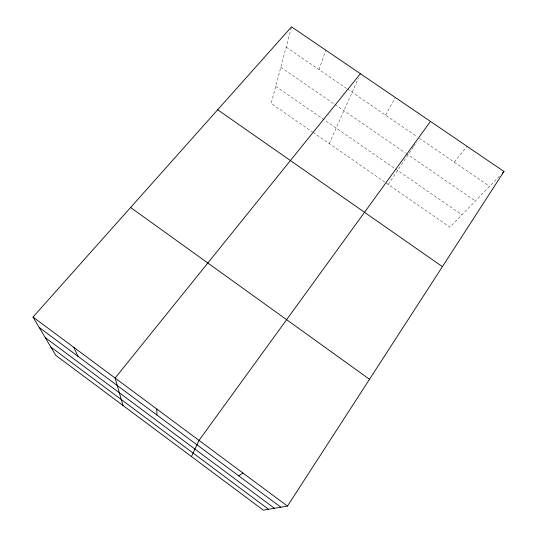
<?xml version="1.0" encoding="UTF-8"?>
<svg xmlns="http://www.w3.org/2000/svg" width="537" height="537" viewBox="0 0 537 537"><rect width="100%" height="100%" fill="white"/><g stroke="black" fill="none" stroke-linecap="round" stroke-linejoin="round"><path stroke-width="0.4" stroke-dasharray="2.69 2.01" d="M291.343 27.629L271.172 103.399L312.306 131.887M318.998 69.615L325.818 50.183M329.255 143.627L358.407 78.174M385.539 115.126L395.272 97.465M388.224 184.46L413.215 147.165M413.685 146.473L416.464 142.325M454.268 162.134L467.056 146.339M499.383 176.223L449.919 227.185L385.472 182.553M286.147 47.149L346.607 88.498M347.298 88.967L417.182 136.767M419.243 138.177L489.603 186.299M280.784 67.293L334.283 104.044M334.974 104.52L405.381 152.891M406.066 153.36L475.366 200.972M275.709 86.35L394.87 168.564M395.554 169.034L461.921 214.82M312.984 132.357L384.781 182.077"/><path stroke-width="0.81" d="M191.474 456.564L199.032 440.4L430.466 121.429M287.463 506.102L503.988 171.484L291.551 26.85L33.012 317.045L55.761 355.34L263.318 510.15L287.463 506.102L33.012 317.045M360.394 73.717L115.113 378.048L123.007 405.502M502.263 173.263L503.988 171.484M238.69 475.842L242.993 473.063M217.68 109.77L442.401 266.661M130.612 207.497L369.523 379.283M39.201 327.463L280.864 507.21M45.229 337.605L274.461 508.284M50.827 347.036L268.527 509.277M73.838 347.379L78.033 356.346M156.844 409.053L156.911 415.014"/></g></svg>
